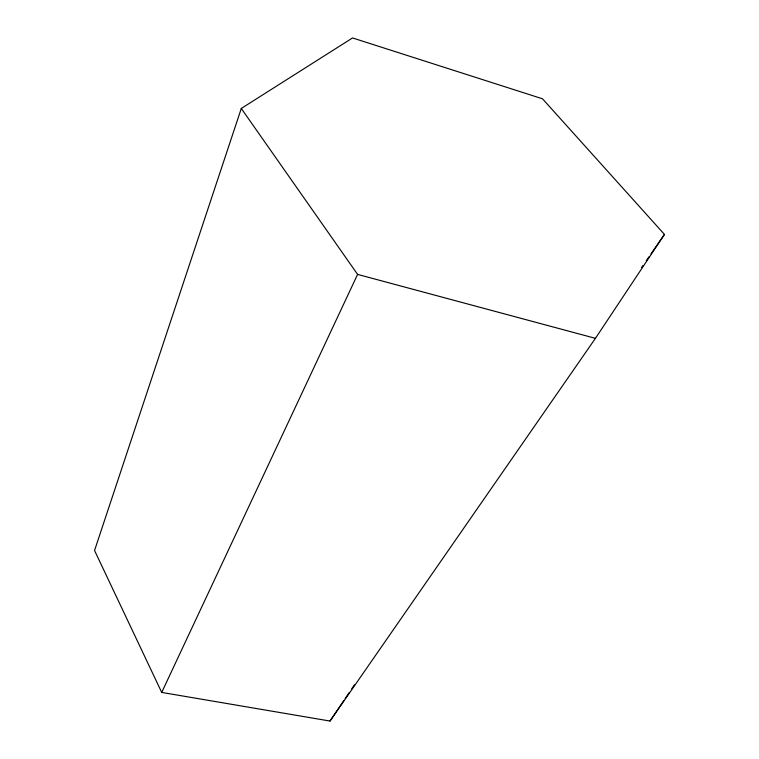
<?xml version="1.0" encoding="UTF-8"?>
<svg xmlns="http://www.w3.org/2000/svg" width="759" height="759" viewBox="0 0 759 759"><rect width="100%" height="100%" fill="white"/><g stroke="black" fill="none" stroke-linecap="round" stroke-linejoin="round"><path stroke-width="1.14" d="M241.286 108.461L94.552 550.503L161.714 692.426L330.013 721.05L595.426 338.343L664.448 234.417L542.514 98.803L352.537 37.95L241.286 108.461L357.593 274.397L595.426 338.343M161.714 692.426L357.593 274.397M330.013 721.05L343.855 700.5M345.174 698.546L349.131 692.673M351.768 688.755L354.406 684.846M641.554 267.538L642.901 265.593M646.27 260.716L648.964 256.817M650.985 253.895L664.448 234.417"/></g></svg>
